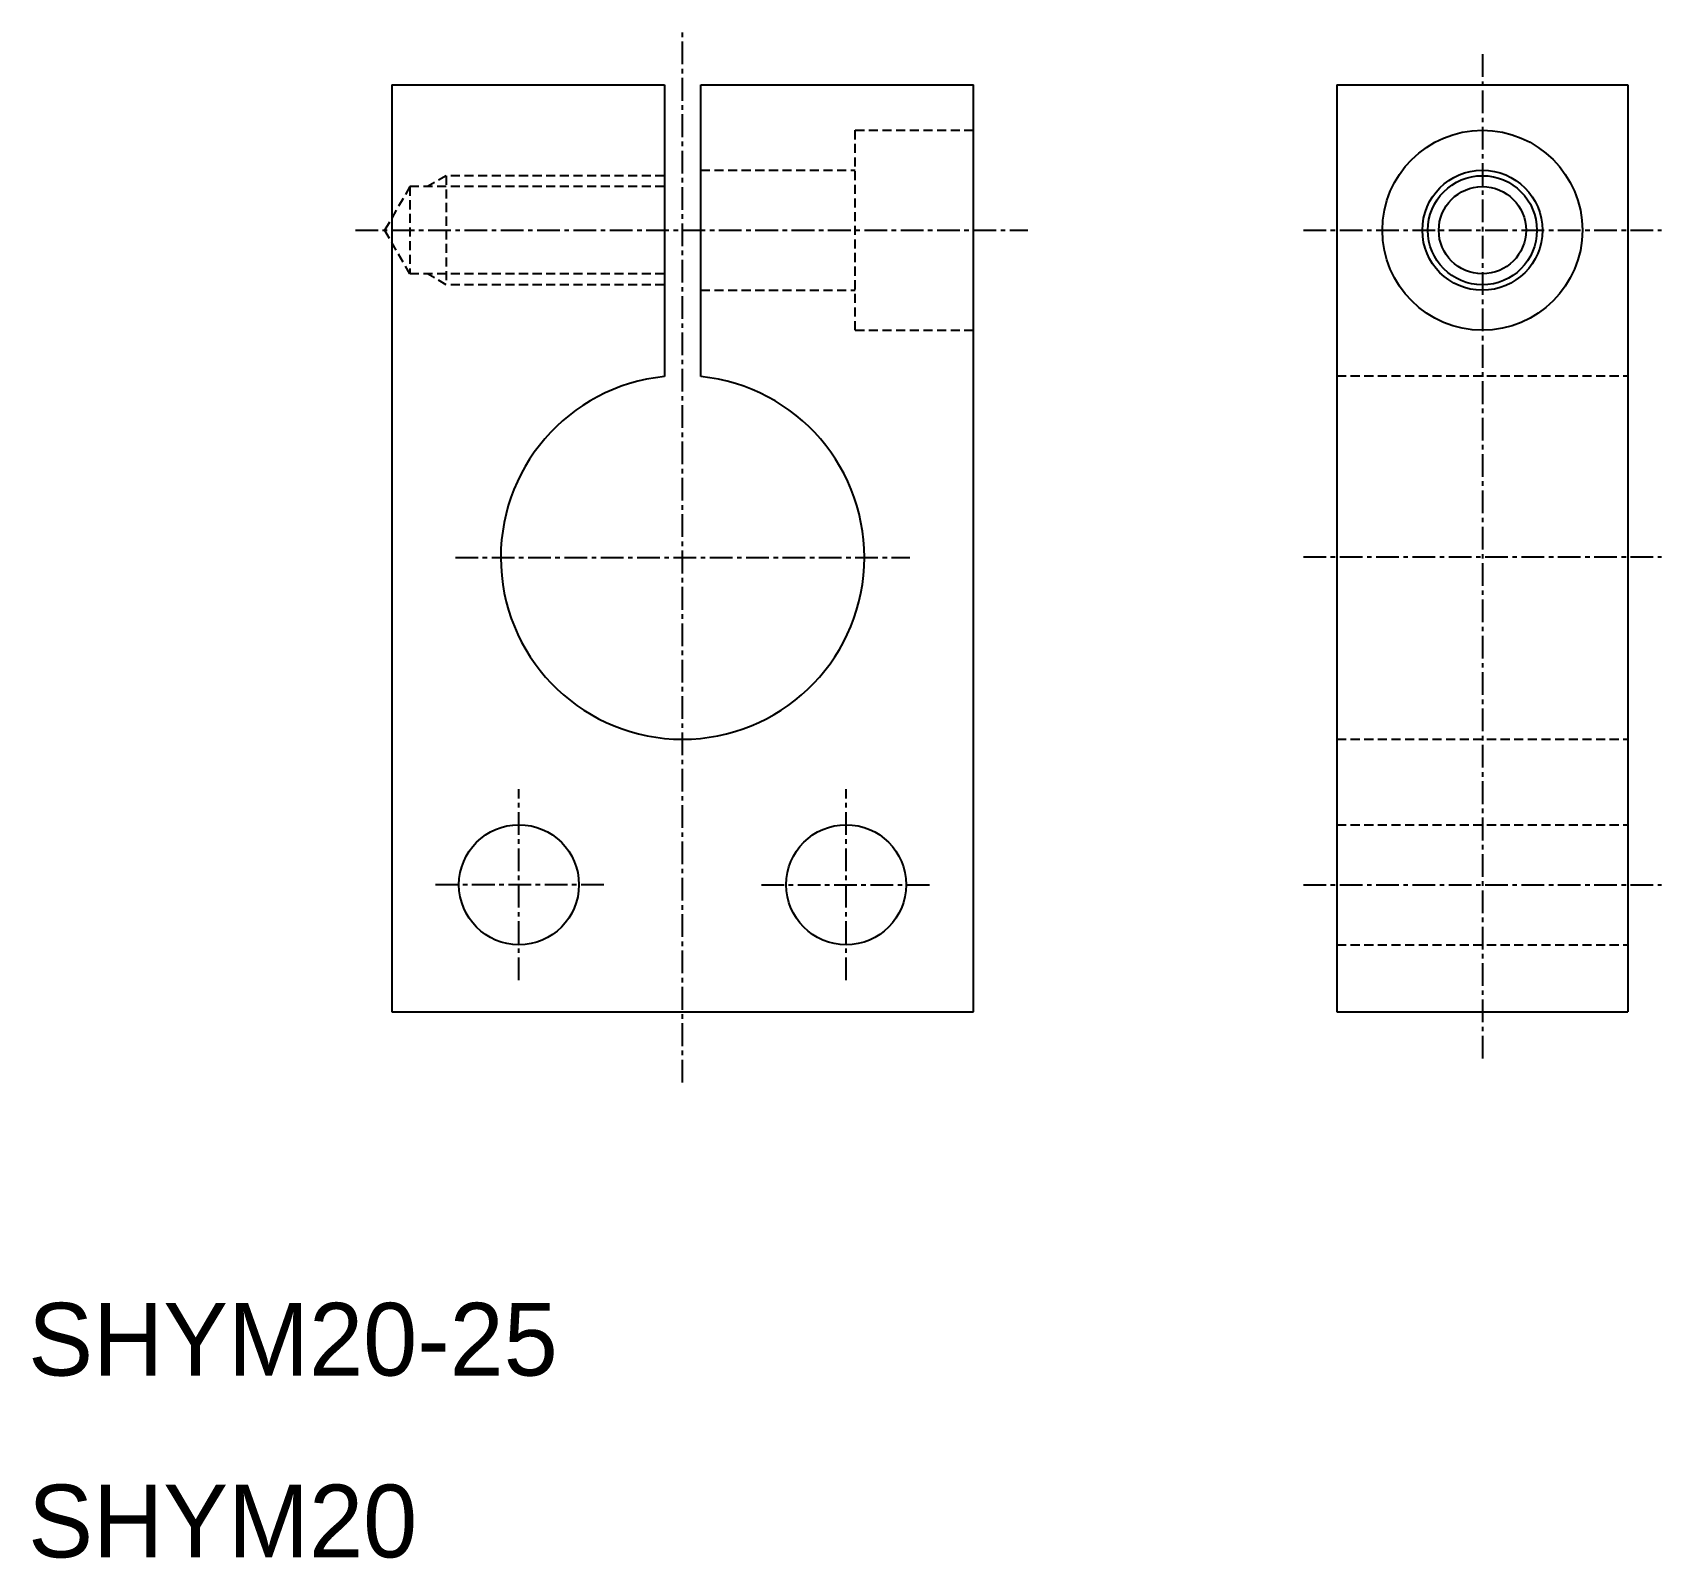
# Model space of a CAD drawing. Extents: x 10.2 to 99.8, y 9.9 to 93.9.
import ezdxf

# ---------------------------------------------------------------- set-up
doc = ezdxf.new("R2010")
doc.units = 0
doc.linetypes.add('CENTER', pattern=[2, 1.25, -0.25, 0.25, -0.25])
doc.linetypes.add('DASHED', pattern=[0.75, 0.5, -0.25])
doc.layers.get('0').update_dxf_attribs({"linetype": 'CONTINUOUS'})
doc.layers.add('CENTER', color=1, linetype='CENTER')

msp = doc.modelspace()

# ---------------------------------------------------------------- linework, layer by layer
at = {"color": 7, "linetype": 'CONTINUOUS'}
for p, q in [((30, 91), (45, 91)), ((30, 91), (30, 40)), ((45, 91), (45, 74.95)), ((47, 74.95), (47, 91)), ((47, 91), (62, 91)), ((62, 40), (62, 91)), ((82, 91), (82, 40)), ((82, 91), (98, 91)), ((98, 91), (98, 40)), ((47, 85), (47, 85.5)), ((47, 81), (47, 85)), ((47, 80.5), (47, 81)), ((30, 40), (62, 40)), ((82, 40), (98, 40))]:
    msp.add_line(p, q, dxfattribs=at)
at = {"color": 3, "linetype": 'DASHED'}
for p, q in [((55.5, 88.5), (62, 88.5)), ((55.5, 77.5), (55.5, 88.5)), ((47, 86.3), (55.5, 86.3)), ((31, 85.4), (29.614, 83)), ((31, 85.4), (31, 80.6)), ((45, 85.4), (31, 85.4)), ((33, 86), (31.961, 85.4)), ((33, 86), (33, 80)), ((45, 86), (33, 86)), ((31, 80.6), (29.614, 83)), ((45, 80.6), (31, 80.6)), ((33, 80), (31.961, 80.6)), ((45, 80), (33, 80)), ((47, 79.7), (55.5, 79.7)), ((55.5, 77.5), (62, 77.5)), ((82, 75), (98, 75)), ((82, 55), (98, 55)), ((82, 50.3), (98, 50.3)), ((82, 43.7), (98, 43.7))]:
    msp.add_line(p, q, dxfattribs=at)
at = {"color": 7, "linetype": 'CONTINUOUS'}
for centre, radius in [((90, 83), 5.5), ((90, 83), 3.3), ((90, 83), 2.4), ((37, 47), 3.3), ((55, 47), 3.3)]:
    msp.add_circle(centre, radius, dxfattribs=at)
at = {"color": 3, "linetype": 'CONTINUOUS'}
msp.add_circle((90, 83), 3, dxfattribs=at)
at = {"color": 7, "linetype": 'CONTINUOUS'}
msp.add_arc((46, 65), 10, 95.73917, 84.26083, dxfattribs=at)
at = {"layer": 'CENTER', "color": 1, "linetype": 'CENTER'}
for p, q in [((46, 36.127), (46, 93.873)), ((90, 92.69), (90, 37.388)), ((28, 83), (65, 83)), ((80.152, 83), (99.848, 83)), ((33.5, 65), (58.5, 65)), ((80.152, 65.039), (99.848, 65.039)), ((37, 41.749), (37, 52.251)), ((55, 41.749), (55, 52.251)), ((41.666, 47), (32.334, 47)), ((50.334, 47), (59.666, 47)), ((80.152, 47), (99.848, 47))]:
    msp.add_line(p, q, dxfattribs=at)

# ---------------------------------------------------------------- texts
at = {"color": 7, "linetype": 'CONTINUOUS'}
for s, p in [('SHYM20-25', (10, 20)), ('SHYM20', (10, 10))]:
    msp.add_text(s, height=4, dxfattribs=at).set_placement(p)

doc.saveas('drawing.dxf')
